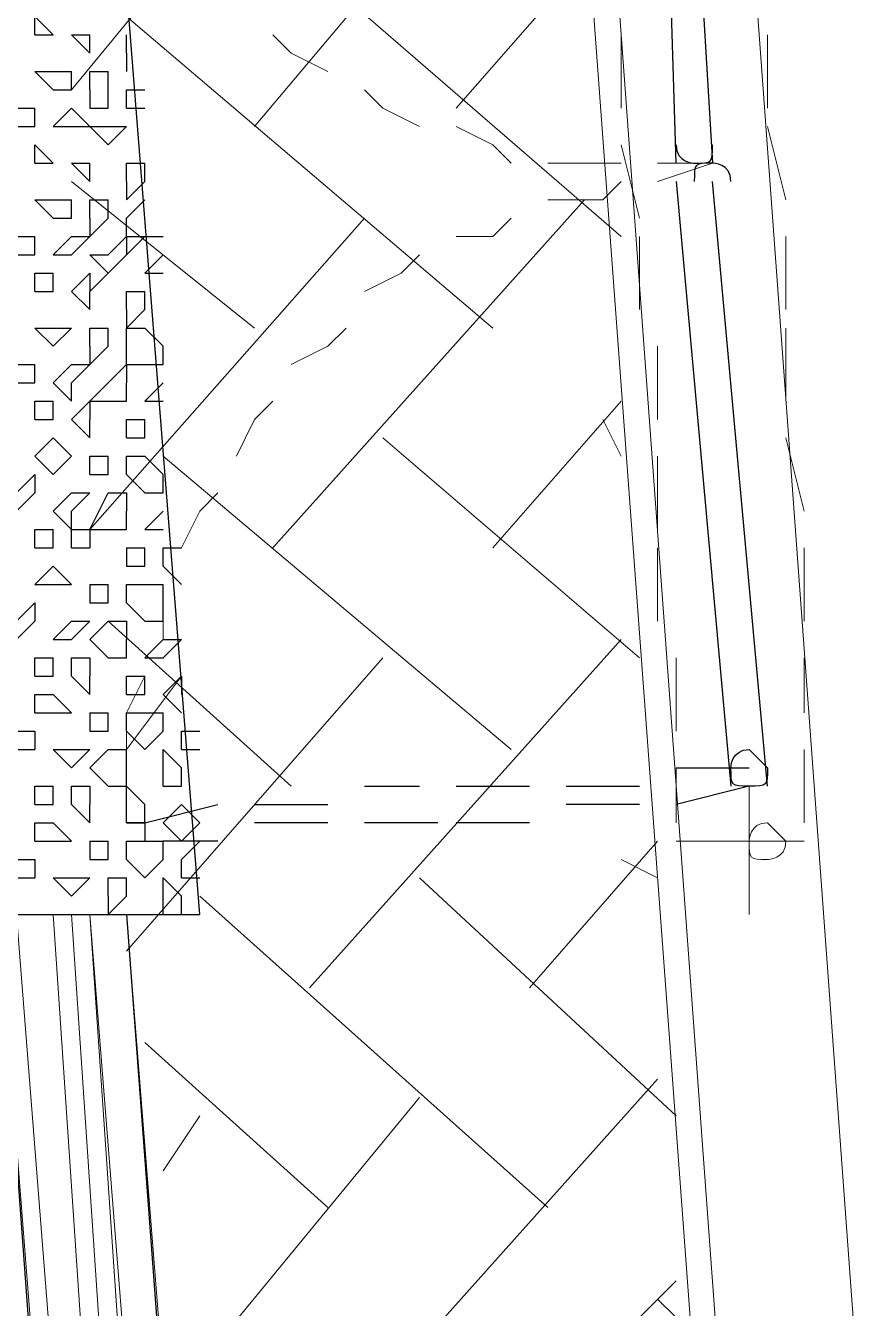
# Model space of a CAD drawing. Header units: millimetres. Extents: x 2928 to 3112, y 1220 to 1280.
# Drawn here: x 2999.5405 to 2999.6938, y 1263.5356 to 1263.7689 of the extents above; entities that cross this region are included whole.
import ezdxf

# ---------------------------------------------------------------- set-up
doc = ezdxf.new("R2010")
doc.units = ezdxf.units.MM

msp = doc.modelspace()

# ---------------------------------------------------------------- linework, layer by layer
at = {"color": 252, "linetype": 'Continuous', "lineweight": 5, "true_color": 0x989898}
msp.add_lwpolyline([(2999.44215, 1266.50398), (2999.75215, 1262.30392), (3000.85883, 1262.38726), (3001.96552, 1262.47059), (3001.65885, 1266.66398), (3000.54883, 1266.58398)], close=True, dxfattribs=at)
at = {"color": 7, "linetype": 'Continuous', "lineweight": 9, "true_color": 0x000007}
for points in [[(3000.54883, 1266.58065), (2999.44881, 1266.50065), (2999.75549, 1262.31059), (3000.85883, 1262.39392), (3001.96218, 1262.47392), (3001.65218, 1266.66065)], [(3000.55216, 1266.55398), (2999.47548, 1266.47398), (2999.77882, 1262.33726), (3000.8555, 1262.41726), (3001.93552, 1262.49726), (3001.62885, 1266.63398)]]:
    msp.add_lwpolyline(points, close=True, dxfattribs=at)
at = {"color": 7, "linetype": 'Continuous', "lineweight": -2, "true_color": 0x000007}
for points in [[(2999.57215, 1263.60727), (2999.55215, 1263.86061), (2999.50215, 1263.85728), (2999.52215, 1263.60727)], [(2999.54215, 1263.76728), (2999.54215, 1263.76728)], [(2999.54548, 1263.76728), (2999.54548, 1263.76728)], [(2999.54882, 1263.76728), (2999.54882, 1263.76728)], [(2999.55215, 1263.76728), (2999.55215, 1263.76728)], [(2999.55882, 1263.76728), (2999.55882, 1263.76728)], [(2999.55882, 1263.76728), (2999.55882, 1263.76728)], [(2999.55215, 1263.76394), (2999.55215, 1263.76394)], [(2999.54215, 1263.76061), (2999.54215, 1263.76061)], [(2999.55215, 1263.76061), (2999.55215, 1263.76061)], [(2999.55882, 1263.76061), (2999.55882, 1263.76061)], [(2999.54215, 1263.75394), (2999.54215, 1263.75394)], [(2999.54882, 1263.75394), (2999.54882, 1263.75394)], [(2999.54882, 1263.75061), (2999.54882, 1263.75061)], [(2999.55882, 1263.75061), (2999.55882, 1263.75061)], [(2999.55882, 1263.75061), (2999.55882, 1263.75061)], [(2999.54215, 1263.74728), (2999.54215, 1263.74728)], [(2999.54215, 1263.74394), (2999.54215, 1263.74394)], [(2999.54548, 1263.74394), (2999.54548, 1263.74394)], [(2999.54882, 1263.74394), (2999.54882, 1263.74394)], [(2999.55215, 1263.74394), (2999.55215, 1263.74394)], [(2999.55882, 1263.74394), (2999.55882, 1263.74394)], [(2999.55215, 1263.74061), (2999.55215, 1263.74061)], [(2999.54215, 1263.73728), (2999.54215, 1263.73728)], [(2999.55215, 1263.73728), (2999.55215, 1263.73728)], [(2999.54215, 1263.73061), (2999.54215, 1263.73061)], [(2999.54882, 1263.73061), (2999.54882, 1263.73061)], [(2999.54882, 1263.72728), (2999.54882, 1263.72728)], [(2999.55882, 1263.72728), (2999.55882, 1263.72728)], [(2999.56548, 1263.72728), (2999.56548, 1263.72728)], [(2999.54215, 1263.72394), (2999.54215, 1263.72394)], [(2999.54215, 1263.72061), (2999.54215, 1263.72061)], [(2999.54882, 1263.72061), (2999.54882, 1263.72061)], [(2999.55215, 1263.72061), (2999.55215, 1263.72061)], [(2999.55882, 1263.72061), (2999.55882, 1263.72061)], [(2999.54215, 1263.71394), (2999.54215, 1263.71394)], [(2999.54882, 1263.71394), (2999.54882, 1263.71394)], [(2999.55215, 1263.71394), (2999.55215, 1263.71394)], [(2999.54215, 1263.70728), (2999.54215, 1263.70728)], [(2999.54882, 1263.70728), (2999.54882, 1263.70728)], [(2999.56548, 1263.70394), (2999.56548, 1263.70394)], [(2999.54215, 1263.70061), (2999.54215, 1263.70061)], [(2999.56548, 1263.70061), (2999.56548, 1263.70061)], [(2999.54215, 1263.69728), (2999.54215, 1263.69728)], [(2999.54882, 1263.69728), (2999.54882, 1263.69728)], [(2999.55215, 1263.69728), (2999.55215, 1263.69728)], [(2999.55882, 1263.69728), (2999.55882, 1263.69728)], [(2999.55882, 1263.69394), (2999.55882, 1263.69394)], [(2999.56548, 1263.69394), (2999.56548, 1263.69394)], [(2999.56548, 1263.69394), (2999.56548, 1263.69394)], [(2999.54215, 1263.69061), (2999.54215, 1263.69061)], [(2999.54882, 1263.69061), (2999.54882, 1263.69061)], [(2999.55215, 1263.69061), (2999.55215, 1263.69061)], [(2999.55215, 1263.68727), (2999.55215, 1263.68727)], [(2999.54215, 1263.68394), (2999.54215, 1263.68394)], [(2999.54882, 1263.68394), (2999.54882, 1263.68394)], [(2999.56548, 1263.68061), (2999.56548, 1263.68061)], [(2999.56548, 1263.68061), (2999.56548, 1263.68061)], [(2999.54215, 1263.67727), (2999.54215, 1263.67727)], [(2999.56548, 1263.67727), (2999.56548, 1263.67727)], [(2999.54215, 1263.67394), (2999.54215, 1263.67394)], [(2999.55215, 1263.67394), (2999.55215, 1263.67394)], [(2999.55215, 1263.67394), (2999.55215, 1263.67394)], [(2999.55882, 1263.67394), (2999.55882, 1263.67394)], [(2999.55882, 1263.67394), (2999.55882, 1263.67394)], [(2999.54215, 1263.66727), (2999.54215, 1263.66727)], [(2999.54882, 1263.66727), (2999.54882, 1263.66727)], [(2999.55215, 1263.66727), (2999.55215, 1263.66727)], [(2999.55215, 1263.66727), (2999.55215, 1263.66727)], [(2999.54215, 1263.66061), (2999.54215, 1263.66061)], [(2999.54882, 1263.66061), (2999.54882, 1263.66061)], [(2999.54882, 1263.65727), (2999.54882, 1263.65727)], [(2999.56548, 1263.65727), (2999.56548, 1263.65727)], [(2999.54215, 1263.65394), (2999.54215, 1263.65394)], [(2999.56548, 1263.65394), (2999.56548, 1263.65394)], [(2999.54215, 1263.65061), (2999.54215, 1263.65061)], [(2999.55882, 1263.65061), (2999.55882, 1263.65061)], [(2999.55215, 1263.64727), (2999.55215, 1263.64727)], [(2999.55882, 1263.64727), (2999.55882, 1263.64727)], [(2999.56548, 1263.64727), (2999.56548, 1263.64727)], [(2999.54882, 1263.64394), (2999.54882, 1263.64394)], [(2999.55215, 1263.64394), (2999.55215, 1263.64394)], [(2999.55215, 1263.64394), (2999.55215, 1263.64394)], [(2999.56882, 1263.64394), (2999.56882, 1263.64394)], [(2999.54215, 1263.63727), (2999.54215, 1263.63727)], [(2999.54882, 1263.63727), (2999.54882, 1263.63727)], [(2999.55882, 1263.63727), (2999.55882, 1263.63727)], [(2999.54882, 1263.63394), (2999.54882, 1263.63394)], [(2999.54215, 1263.63061), (2999.54215, 1263.63061)], [(2999.56548, 1263.63061), (2999.56548, 1263.63061)], [(2999.54215, 1263.62727), (2999.54215, 1263.62727)], [(2999.55215, 1263.62394), (2999.55215, 1263.62394)], [(2999.55882, 1263.62394), (2999.55882, 1263.62394)], [(2999.56548, 1263.62394), (2999.56548, 1263.62394)], [(2999.57215, 1263.62394), (2999.57215, 1263.62394)], [(2999.54882, 1263.62061), (2999.54882, 1263.62061)], [(2999.55215, 1263.62061), (2999.55215, 1263.62061)], [(2999.55215, 1263.62061), (2999.55215, 1263.62061)], [(2999.56548, 1263.62061), (2999.56548, 1263.62061)], [(2999.54215, 1263.61394), (2999.54215, 1263.61394)], [(2999.54882, 1263.61394), (2999.54882, 1263.61394)], [(2999.55882, 1263.61394), (2999.55882, 1263.61394)], [(2999.57215, 1263.61394), (2999.57215, 1263.61394)], [(2999.54882, 1263.61061), (2999.54882, 1263.61061)], [(2999.54215, 1263.60727), (2999.54215, 1263.60727)], [(2999.54215, 1263.60727), (2999.54215, 1263.60727)], [(2999.56548, 1263.60727), (2999.56548, 1263.60727)]]:
    msp.add_lwpolyline(points, close=True, dxfattribs=at)
for points in [[(2999.65882, 1263.74394), (2999.65548, 1263.85394), (2999.65548, 1263.85394)], [(2999.65882, 1263.85394), (2999.66548, 1263.74394), (2999.66548, 1263.74394)], [(2999.54215, 1263.77061), (2999.54548, 1263.76728), (2999.54548, 1263.76728)], [(2999.54215, 1263.76728), (2999.54215, 1263.77061), (2999.54215, 1263.77061)], [(2999.53548, 1263.60727), (2999.64215, 1262.17059), (3000.86883, 1262.26059), (3002.09552, 1262.35059), (3001.99218, 1263.76728)], [(2999.54215, 1263.76728), (2999.54548, 1263.76728), (2999.54548, 1263.76728)], [(2999.54882, 1263.76728), (2999.55215, 1263.76394), (2999.55215, 1263.76394)], [(2999.54882, 1263.76728), (2999.55215, 1263.76728), (2999.55215, 1263.76728)], [(2999.55215, 1263.76394), (2999.55215, 1263.76728), (2999.55215, 1263.76728)], [(2999.55882, 1263.76394), (2999.55882, 1263.76728), (2999.55882, 1263.76728)], [(2999.55882, 1263.76394), (2999.55882, 1263.76061), (2999.55882, 1263.76061)], [(2999.54215, 1263.76061), (2999.54548, 1263.75728), (2999.54548, 1263.75728)], [(2999.54215, 1263.76061), (2999.54548, 1263.76061), (2999.54548, 1263.76061)], [(2999.54548, 1263.76061), (2999.54882, 1263.76061), (2999.54882, 1263.76061)], [(2999.54882, 1263.75728), (2999.54882, 1263.76061), (2999.54882, 1263.76061)], [(2999.55215, 1263.76061), (2999.55548, 1263.76061), (2999.55548, 1263.76061)], [(2999.55215, 1263.75728), (2999.55215, 1263.76061), (2999.55215, 1263.76061)], [(2999.55548, 1263.75394), (2999.55548, 1263.76061), (2999.55548, 1263.76061)], [(2999.54548, 1263.75728), (2999.54882, 1263.75728), (2999.54882, 1263.75728)], [(2999.55215, 1263.75728), (2999.55215, 1263.75394), (2999.55215, 1263.75394)], [(2999.55882, 1263.75394), (2999.55882, 1263.75728), (2999.55882, 1263.75728)], [(2999.55882, 1263.75728), (2999.56215, 1263.75728), (2999.56215, 1263.75728)], [(2999.53882, 1263.75394), (2999.54215, 1263.75394), (2999.54215, 1263.75394)], [(2999.54215, 1263.75061), (2999.54215, 1263.75394), (2999.54215, 1263.75394)], [(2999.54548, 1263.75061), (2999.54882, 1263.75394), (2999.54882, 1263.75394)], [(2999.54882, 1263.75394), (2999.55215, 1263.75061), (2999.55215, 1263.75061)], [(2999.55215, 1263.75394), (2999.55548, 1263.75394), (2999.55548, 1263.75394)], [(2999.55882, 1263.75394), (2999.56215, 1263.75394), (2999.56215, 1263.75394)], [(2999.53882, 1263.75061), (2999.54215, 1263.75061), (2999.54215, 1263.75061)], [(2999.54548, 1263.75061), (2999.54882, 1263.75061), (2999.54882, 1263.75061)], [(2999.54882, 1263.75061), (2999.55215, 1263.75061), (2999.55215, 1263.75061)], [(2999.55215, 1263.75061), (2999.55548, 1263.74728), (2999.55548, 1263.74728)], [(2999.55215, 1263.75061), (2999.55548, 1263.75061), (2999.55548, 1263.75061)], [(2999.55548, 1263.75061), (2999.55882, 1263.75061), (2999.55882, 1263.75061)], [(2999.55548, 1263.74728), (2999.55882, 1263.75061), (2999.55882, 1263.75061)], [(2999.54215, 1263.74728), (2999.54548, 1263.74394), (2999.54548, 1263.74394)], [(2999.54215, 1263.74394), (2999.54215, 1263.74728), (2999.54215, 1263.74728)], [(2999.54215, 1263.74394), (2999.54548, 1263.74394), (2999.54548, 1263.74394)], [(2999.54882, 1263.74394), (2999.55215, 1263.74061), (2999.55215, 1263.74061)], [(2999.54882, 1263.74394), (2999.55215, 1263.74394), (2999.55215, 1263.74394)], [(2999.55215, 1263.74061), (2999.55215, 1263.74394), (2999.55215, 1263.74394)], [(2999.55882, 1263.74394), (2999.56215, 1263.74394), (2999.56215, 1263.74394)], [(2999.55882, 1263.74061), (2999.55882, 1263.74394), (2999.55882, 1263.74394)], [(2999.56215, 1263.74061), (2999.56215, 1263.74394), (2999.56215, 1263.74394)], [(2999.55882, 1263.74061), (2999.55882, 1263.73728), (2999.55882, 1263.73728)], [(2999.55882, 1263.73728), (2999.56215, 1263.74061), (2999.56215, 1263.74061)], [(2999.65882, 1263.74061), (2999.66882, 1263.63061), (2999.66882, 1263.63061)], [(2999.67548, 1263.63061), (2999.66548, 1263.74061), (2999.66548, 1263.74061)], [(2999.54215, 1263.73728), (2999.54548, 1263.73394), (2999.54548, 1263.73394)], [(2999.54215, 1263.73728), (2999.54548, 1263.73728), (2999.54548, 1263.73728)], [(2999.54548, 1263.73728), (2999.54882, 1263.73728), (2999.54882, 1263.73728)], [(2999.54882, 1263.73394), (2999.54882, 1263.73728), (2999.54882, 1263.73728)], [(2999.55215, 1263.73728), (2999.55548, 1263.73728), (2999.55548, 1263.73728)], [(2999.55215, 1263.73394), (2999.55215, 1263.73728), (2999.55215, 1263.73728)], [(2999.55548, 1263.73394), (2999.55548, 1263.73728), (2999.55548, 1263.73728)], [(2999.55882, 1263.73394), (2999.56215, 1263.73728), (2999.56215, 1263.73728)], [(2999.54548, 1263.73394), (2999.54882, 1263.73394), (2999.54882, 1263.73394)], [(2999.55215, 1263.73394), (2999.55215, 1263.73061), (2999.55215, 1263.73061)], [(2999.55215, 1263.73061), (2999.55548, 1263.73394), (2999.55548, 1263.73394)], [(2999.55882, 1263.73061), (2999.55882, 1263.73394), (2999.55882, 1263.73394)], [(2999.53882, 1263.73061), (2999.54215, 1263.73061), (2999.54215, 1263.73061)], [(2999.54215, 1263.72728), (2999.54215, 1263.73061), (2999.54215, 1263.73061)], [(2999.54548, 1263.72728), (2999.54882, 1263.73061), (2999.54882, 1263.73061)], [(2999.54882, 1263.73061), (2999.55215, 1263.73061), (2999.55215, 1263.73061)], [(2999.54882, 1263.72728), (2999.55215, 1263.73061), (2999.55215, 1263.73061)], [(2999.55548, 1263.72728), (2999.55882, 1263.73061), (2999.55882, 1263.73061)], [(2999.55882, 1263.73061), (2999.56215, 1263.73061), (2999.56215, 1263.73061)], [(2999.55882, 1263.73061), (2999.55882, 1263.72728), (2999.55882, 1263.72728)], [(2999.56215, 1263.73061), (2999.56548, 1263.73061), (2999.56548, 1263.73061)], [(2999.53882, 1263.72728), (2999.54215, 1263.72728), (2999.54215, 1263.72728)], [(2999.54548, 1263.72728), (2999.54882, 1263.72728), (2999.54882, 1263.72728)], [(2999.55215, 1263.72728), (2999.55548, 1263.72394), (2999.55548, 1263.72394)], [(2999.55215, 1263.72728), (2999.55548, 1263.72728), (2999.55548, 1263.72728)], [(2999.55548, 1263.72394), (2999.55882, 1263.72728), (2999.55882, 1263.72728)], [(2999.56215, 1263.72394), (2999.56548, 1263.72728), (2999.56548, 1263.72728)], [(2999.54215, 1263.72394), (2999.54548, 1263.72394), (2999.54548, 1263.72394)], [(2999.54215, 1263.72061), (2999.54215, 1263.72394), (2999.54215, 1263.72394)], [(2999.54548, 1263.72061), (2999.54548, 1263.72394), (2999.54548, 1263.72394)], [(2999.54882, 1263.72061), (2999.55215, 1263.72394), (2999.55215, 1263.72394)], [(2999.55215, 1263.72394), (2999.55215, 1263.72061), (2999.55215, 1263.72061)], [(2999.56215, 1263.72394), (2999.56548, 1263.72394), (2999.56548, 1263.72394)], [(2999.54215, 1263.72061), (2999.54548, 1263.72061), (2999.54548, 1263.72061)], [(2999.54882, 1263.72061), (2999.55215, 1263.71728), (2999.55215, 1263.71728)], [(2999.55215, 1263.71728), (2999.55215, 1263.72061), (2999.55215, 1263.72061)], [(2999.55882, 1263.72061), (2999.56215, 1263.72061), (2999.56215, 1263.72061)], [(2999.55882, 1263.71728), (2999.55882, 1263.72061), (2999.55882, 1263.72061)], [(2999.56215, 1263.71728), (2999.56215, 1263.72061), (2999.56215, 1263.72061)], [(2999.55882, 1263.71728), (2999.55882, 1263.71394), (2999.55882, 1263.71394)], [(2999.55882, 1263.71394), (2999.56215, 1263.71728), (2999.56215, 1263.71728)], [(2999.54215, 1263.71394), (2999.54548, 1263.71061), (2999.54548, 1263.71061)], [(2999.54215, 1263.71394), (2999.54548, 1263.71394), (2999.54548, 1263.71394)], [(2999.54548, 1263.71394), (2999.54882, 1263.71394), (2999.54882, 1263.71394)], [(2999.54548, 1263.71061), (2999.54882, 1263.71394), (2999.54882, 1263.71394)], [(2999.55215, 1263.71394), (2999.55548, 1263.71394), (2999.55548, 1263.71394)], [(2999.55215, 1263.71061), (2999.55215, 1263.71394), (2999.55215, 1263.71394)], [(2999.55548, 1263.71061), (2999.55548, 1263.71394), (2999.55548, 1263.71394)], [(2999.55882, 1263.70728), (2999.55882, 1263.71394), (2999.55882, 1263.71394)], [(2999.55882, 1263.71394), (2999.56215, 1263.71394), (2999.56215, 1263.71394)], [(2999.56215, 1263.71394), (2999.56548, 1263.71061), (2999.56548, 1263.71061)], [(2999.55215, 1263.71061), (2999.55215, 1263.70728), (2999.55215, 1263.70728)], [(2999.55215, 1263.70728), (2999.55548, 1263.71061), (2999.55548, 1263.71061)], [(2999.56548, 1263.70728), (2999.56548, 1263.71061), (2999.56548, 1263.71061)], [(2999.53882, 1263.70728), (2999.54215, 1263.70728), (2999.54215, 1263.70728)], [(2999.54215, 1263.70394), (2999.54215, 1263.70728), (2999.54215, 1263.70728)], [(2999.54548, 1263.70394), (2999.54882, 1263.70728), (2999.54882, 1263.70728)], [(2999.54882, 1263.70728), (2999.55215, 1263.70728), (2999.55215, 1263.70728)], [(2999.54882, 1263.70394), (2999.55215, 1263.70728), (2999.55215, 1263.70728)], [(2999.55548, 1263.70394), (2999.55882, 1263.70728), (2999.55882, 1263.70728)], [(2999.55882, 1263.70728), (2999.56215, 1263.70728), (2999.56215, 1263.70728)], [(2999.55882, 1263.70728), (2999.55882, 1263.70394), (2999.55882, 1263.70394)], [(2999.56215, 1263.70728), (2999.56548, 1263.70728), (2999.56548, 1263.70728)], [(2999.53882, 1263.70394), (2999.54215, 1263.70394), (2999.54215, 1263.70394)], [(2999.54548, 1263.70394), (2999.54882, 1263.70061), (2999.54882, 1263.70061)], [(2999.54882, 1263.70061), (2999.54882, 1263.70394), (2999.54882, 1263.70394)], [(2999.55215, 1263.70061), (2999.55548, 1263.70394), (2999.55548, 1263.70394)], [(2999.55882, 1263.70061), (2999.55882, 1263.70394), (2999.55882, 1263.70394)], [(2999.56215, 1263.70061), (2999.56548, 1263.70394), (2999.56548, 1263.70394)], [(2999.54215, 1263.70061), (2999.54548, 1263.70061), (2999.54548, 1263.70061)], [(2999.54215, 1263.69728), (2999.54215, 1263.70061), (2999.54215, 1263.70061)], [(2999.54548, 1263.69728), (2999.54548, 1263.70061), (2999.54548, 1263.70061)], [(2999.54882, 1263.69728), (2999.55215, 1263.70061), (2999.55215, 1263.70061)], [(2999.55215, 1263.70061), (2999.55548, 1263.70061), (2999.55548, 1263.70061)], [(2999.55215, 1263.70061), (2999.55215, 1263.69728), (2999.55215, 1263.69728)], [(2999.55548, 1263.70061), (2999.55882, 1263.70061), (2999.55882, 1263.70061)], [(2999.56215, 1263.70061), (2999.56548, 1263.70061), (2999.56548, 1263.70061)], [(2999.54215, 1263.69728), (2999.54548, 1263.69728), (2999.54548, 1263.69728)], [(2999.54882, 1263.69728), (2999.55215, 1263.69394), (2999.55215, 1263.69394)], [(2999.55215, 1263.69394), (2999.55215, 1263.69728), (2999.55215, 1263.69728)], [(2999.55882, 1263.69728), (2999.56215, 1263.69728), (2999.56215, 1263.69728)], [(2999.55882, 1263.69394), (2999.55882, 1263.69728), (2999.55882, 1263.69728)], [(2999.56215, 1263.69394), (2999.56215, 1263.69728), (2999.56215, 1263.69728)], [(2999.54215, 1263.69061), (2999.54548, 1263.69394), (2999.54548, 1263.69394)], [(2999.54548, 1263.69394), (2999.54882, 1263.69061), (2999.54882, 1263.69061)], [(2999.55882, 1263.69394), (2999.56215, 1263.69394), (2999.56215, 1263.69394)], [(2999.54215, 1263.69061), (2999.54548, 1263.68727), (2999.54548, 1263.68727)], [(2999.54548, 1263.68727), (2999.54882, 1263.69061), (2999.54882, 1263.69061)], [(2999.55215, 1263.69061), (2999.55548, 1263.69061), (2999.55548, 1263.69061)], [(2999.55215, 1263.68727), (2999.55215, 1263.69061), (2999.55215, 1263.69061)], [(2999.55548, 1263.68727), (2999.55548, 1263.69061), (2999.55548, 1263.69061)], [(2999.55882, 1263.68727), (2999.55882, 1263.69061), (2999.55882, 1263.69061)], [(2999.55882, 1263.69061), (2999.56215, 1263.69061), (2999.56215, 1263.69061)], [(2999.56215, 1263.69061), (2999.56548, 1263.68727), (2999.56548, 1263.68727)], [(2999.53882, 1263.68394), (2999.54215, 1263.68727), (2999.54215, 1263.68727)], [(2999.54215, 1263.68727), (2999.54215, 1263.68394), (2999.54215, 1263.68394)], [(2999.55215, 1263.68727), (2999.55548, 1263.68727), (2999.55548, 1263.68727)], [(2999.55882, 1263.68727), (2999.56215, 1263.68394), (2999.56215, 1263.68394)], [(2999.56548, 1263.68394), (2999.56548, 1263.68727), (2999.56548, 1263.68727)], [(2999.53882, 1263.68061), (2999.54215, 1263.68394), (2999.54215, 1263.68394)], [(2999.54548, 1263.68061), (2999.54882, 1263.68394), (2999.54882, 1263.68394)], [(2999.54882, 1263.68394), (2999.55215, 1263.68394), (2999.55215, 1263.68394)], [(2999.54882, 1263.68061), (2999.55215, 1263.68394), (2999.55215, 1263.68394)], [(2999.55215, 1263.67727), (2999.55548, 1263.68394), (2999.55548, 1263.68394)], [(2999.55548, 1263.68394), (2999.55882, 1263.68394), (2999.55882, 1263.68394)], [(2999.55882, 1263.68394), (2999.55882, 1263.68061), (2999.55882, 1263.68061)], [(2999.56215, 1263.68394), (2999.56548, 1263.68394), (2999.56548, 1263.68394)], [(2999.54548, 1263.68061), (2999.54882, 1263.67727), (2999.54882, 1263.67727)], [(2999.54882, 1263.67727), (2999.54882, 1263.68061), (2999.54882, 1263.68061)], [(2999.55882, 1263.67727), (2999.55882, 1263.68061), (2999.55882, 1263.68061)], [(2999.56215, 1263.67727), (2999.56548, 1263.68061), (2999.56548, 1263.68061)], [(2999.54215, 1263.67727), (2999.54548, 1263.67727), (2999.54548, 1263.67727)], [(2999.54215, 1263.67394), (2999.54215, 1263.67727), (2999.54215, 1263.67727)], [(2999.54548, 1263.67394), (2999.54548, 1263.67727), (2999.54548, 1263.67727)], [(2999.54882, 1263.67394), (2999.54882, 1263.67727), (2999.54882, 1263.67727)], [(2999.54882, 1263.67727), (2999.55215, 1263.67727), (2999.55215, 1263.67727)], [(2999.55215, 1263.67727), (2999.55548, 1263.67727), (2999.55548, 1263.67727)], [(2999.55215, 1263.67727), (2999.55215, 1263.67394), (2999.55215, 1263.67394)], [(2999.55548, 1263.67727), (2999.55882, 1263.67727), (2999.55882, 1263.67727)], [(2999.56215, 1263.67727), (2999.56548, 1263.67727), (2999.56548, 1263.67727)], [(2999.54215, 1263.67394), (2999.54548, 1263.67394), (2999.54548, 1263.67394)], [(2999.54882, 1263.67394), (2999.55215, 1263.67394), (2999.55215, 1263.67394)], [(2999.55882, 1263.67394), (2999.56215, 1263.67394), (2999.56215, 1263.67394)], [(2999.55882, 1263.67394), (2999.55882, 1263.67061), (2999.55882, 1263.67061)], [(2999.56215, 1263.67061), (2999.56215, 1263.67394), (2999.56215, 1263.67394)], [(2999.56548, 1263.67061), (2999.56548, 1263.67394), (2999.56548, 1263.67394)], [(2999.56548, 1263.67394), (2999.56882, 1263.67394), (2999.56882, 1263.67394)], [(2999.54215, 1263.66727), (2999.54548, 1263.67061), (2999.54548, 1263.67061)], [(2999.54548, 1263.67061), (2999.54882, 1263.66727), (2999.54882, 1263.66727)], [(2999.55882, 1263.67061), (2999.56215, 1263.67061), (2999.56215, 1263.67061)], [(2999.56548, 1263.67061), (2999.56882, 1263.66727), (2999.56882, 1263.66727)], [(2999.54215, 1263.66727), (2999.54548, 1263.66727), (2999.54548, 1263.66727)], [(2999.54548, 1263.66727), (2999.54882, 1263.66727), (2999.54882, 1263.66727)], [(2999.55215, 1263.66727), (2999.55548, 1263.66727), (2999.55548, 1263.66727)], [(2999.55215, 1263.66727), (2999.55215, 1263.66394), (2999.55215, 1263.66394)], [(2999.55548, 1263.66394), (2999.55548, 1263.66727), (2999.55548, 1263.66727)], [(2999.55882, 1263.66394), (2999.55882, 1263.66727), (2999.55882, 1263.66727)], [(2999.55882, 1263.66727), (2999.56215, 1263.66727), (2999.56215, 1263.66727)], [(2999.56215, 1263.66727), (2999.56548, 1263.66727), (2999.56548, 1263.66727)], [(2999.56548, 1263.66061), (2999.56548, 1263.66727), (2999.56548, 1263.66727)], [(2999.53882, 1263.66061), (2999.54215, 1263.66394), (2999.54215, 1263.66394)], [(2999.54215, 1263.66394), (2999.54215, 1263.66061), (2999.54215, 1263.66061)], [(2999.55215, 1263.66394), (2999.55548, 1263.66394), (2999.55548, 1263.66394)], [(2999.55882, 1263.66394), (2999.56215, 1263.66061), (2999.56215, 1263.66061)], [(2999.53882, 1263.65727), (2999.54215, 1263.66061), (2999.54215, 1263.66061)], [(2999.54548, 1263.65727), (2999.54882, 1263.66061), (2999.54882, 1263.66061)], [(2999.54882, 1263.66061), (2999.55215, 1263.66061), (2999.55215, 1263.66061)], [(2999.54882, 1263.65727), (2999.55215, 1263.66061), (2999.55215, 1263.66061)], [(2999.55215, 1263.65727), (2999.55548, 1263.66061), (2999.55548, 1263.66061)], [(2999.55548, 1263.66061), (2999.55882, 1263.66061), (2999.55882, 1263.66061)], [(2999.55882, 1263.66061), (2999.55882, 1263.65727), (2999.55882, 1263.65727)], [(2999.56215, 1263.66061), (2999.56548, 1263.66061), (2999.56548, 1263.66061)], [(2999.54548, 1263.65727), (2999.54882, 1263.65727), (2999.54882, 1263.65727)], [(2999.55215, 1263.65727), (2999.55548, 1263.65394), (2999.55548, 1263.65394)], [(2999.55882, 1263.65394), (2999.55882, 1263.65727), (2999.55882, 1263.65727)], [(2999.56215, 1263.65394), (2999.56548, 1263.65727), (2999.56548, 1263.65727)], [(2999.56548, 1263.65727), (2999.56882, 1263.65727), (2999.56882, 1263.65727)], [(2999.56548, 1263.65394), (2999.56882, 1263.65727), (2999.56882, 1263.65727)], [(2999.54215, 1263.65394), (2999.54548, 1263.65394), (2999.54548, 1263.65394)], [(2999.54215, 1263.65061), (2999.54215, 1263.65394), (2999.54215, 1263.65394)], [(2999.54548, 1263.65061), (2999.54548, 1263.65394), (2999.54548, 1263.65394)], [(2999.54882, 1263.65061), (2999.54882, 1263.65394), (2999.54882, 1263.65394)], [(2999.54882, 1263.65394), (2999.55215, 1263.65394), (2999.55215, 1263.65394)], [(2999.55215, 1263.65394), (2999.55215, 1263.65061), (2999.55215, 1263.65061)], [(2999.55548, 1263.65394), (2999.55882, 1263.65394), (2999.55882, 1263.65394)], [(2999.56215, 1263.65394), (2999.56548, 1263.65394), (2999.56548, 1263.65394)], [(2999.54215, 1263.65061), (2999.54548, 1263.65061), (2999.54548, 1263.65061)], [(2999.54882, 1263.65061), (2999.55215, 1263.64727), (2999.55215, 1263.64727)], [(2999.55215, 1263.64727), (2999.55215, 1263.65061), (2999.55215, 1263.65061)], [(2999.55882, 1263.65061), (2999.56215, 1263.65061), (2999.56215, 1263.65061)], [(2999.55882, 1263.64727), (2999.55882, 1263.65061), (2999.55882, 1263.65061)], [(2999.56215, 1263.64727), (2999.56215, 1263.65061), (2999.56215, 1263.65061)], [(2999.56548, 1263.64727), (2999.56882, 1263.65061), (2999.56882, 1263.65061)], [(2999.56882, 1263.65061), (2999.56882, 1263.64727), (2999.56882, 1263.64727)], [(2999.54215, 1263.64394), (2999.54215, 1263.64727), (2999.54215, 1263.64727)], [(2999.54215, 1263.64727), (2999.54548, 1263.64727), (2999.54548, 1263.64727)], [(2999.54548, 1263.64727), (2999.54882, 1263.64394), (2999.54882, 1263.64394)], [(2999.55882, 1263.64727), (2999.56215, 1263.64727), (2999.56215, 1263.64727)], [(2999.56548, 1263.64727), (2999.56882, 1263.64394), (2999.56882, 1263.64394)], [(2999.54215, 1263.64394), (2999.54548, 1263.64394), (2999.54548, 1263.64394)], [(2999.54548, 1263.64394), (2999.54882, 1263.64394), (2999.54882, 1263.64394)], [(2999.55215, 1263.64394), (2999.55548, 1263.64394), (2999.55548, 1263.64394)], [(2999.55215, 1263.64394), (2999.55215, 1263.64061), (2999.55215, 1263.64061)], [(2999.55548, 1263.64061), (2999.55548, 1263.64394), (2999.55548, 1263.64394)], [(2999.55882, 1263.64061), (2999.55882, 1263.64394), (2999.55882, 1263.64394)], [(2999.55882, 1263.64394), (2999.56215, 1263.64394), (2999.56215, 1263.64394)], [(2999.56215, 1263.64394), (2999.56548, 1263.64394), (2999.56548, 1263.64394)], [(2999.56548, 1263.64061), (2999.56548, 1263.64394), (2999.56548, 1263.64394)], [(2999.53882, 1263.64061), (2999.54215, 1263.64061), (2999.54215, 1263.64061)], [(2999.54215, 1263.64061), (2999.54215, 1263.63727), (2999.54215, 1263.63727)], [(2999.55215, 1263.64061), (2999.55548, 1263.64061), (2999.55548, 1263.64061)], [(2999.55882, 1263.64061), (2999.56215, 1263.63727), (2999.56215, 1263.63727)], [(2999.56215, 1263.63727), (2999.56548, 1263.64061), (2999.56548, 1263.64061)], [(2999.56882, 1263.63727), (2999.56882, 1263.64061), (2999.56882, 1263.64061)], [(2999.56882, 1263.64061), (2999.57215, 1263.64061), (2999.57215, 1263.64061)], [(2999.53882, 1263.63727), (2999.54215, 1263.63727), (2999.54215, 1263.63727)], [(2999.54548, 1263.63727), (2999.54882, 1263.63394), (2999.54882, 1263.63394)], [(2999.54548, 1263.63727), (2999.54882, 1263.63727), (2999.54882, 1263.63727)], [(2999.54882, 1263.63727), (2999.55215, 1263.63727), (2999.55215, 1263.63727)], [(2999.54882, 1263.63394), (2999.55215, 1263.63727), (2999.55215, 1263.63727)], [(2999.55215, 1263.63394), (2999.55548, 1263.63727), (2999.55548, 1263.63727)], [(2999.55548, 1263.63727), (2999.55882, 1263.63727), (2999.55882, 1263.63727)], [(2999.55882, 1263.63061), (2999.55882, 1263.63727), (2999.55882, 1263.63727)], [(2999.56548, 1263.63727), (2999.56882, 1263.63394), (2999.56882, 1263.63394)], [(2999.56548, 1263.63394), (2999.56548, 1263.63727), (2999.56548, 1263.63727)], [(2999.56882, 1263.63727), (2999.57215, 1263.63727), (2999.57215, 1263.63727)], [(2999.55215, 1263.63394), (2999.55548, 1263.63061), (2999.55548, 1263.63061)], [(2999.56548, 1263.63061), (2999.56548, 1263.63394), (2999.56548, 1263.63394)], [(2999.56882, 1263.63061), (2999.56882, 1263.63394), (2999.56882, 1263.63394)], [(2999.65882, 1263.63394), (2999.67215, 1263.63394), (2999.67215, 1263.63394)], [(2999.54215, 1263.63061), (2999.54548, 1263.63061), (2999.54548, 1263.63061)], [(2999.54215, 1263.62727), (2999.54215, 1263.63061), (2999.54215, 1263.63061)], [(2999.54548, 1263.62727), (2999.54548, 1263.63061), (2999.54548, 1263.63061)], [(2999.54882, 1263.62727), (2999.54882, 1263.63061), (2999.54882, 1263.63061)], [(2999.54882, 1263.63061), (2999.55215, 1263.63061), (2999.55215, 1263.63061)], [(2999.55215, 1263.63061), (2999.55215, 1263.62727), (2999.55215, 1263.62727)], [(2999.55548, 1263.63061), (2999.55882, 1263.63061), (2999.55882, 1263.63061)], [(2999.55882, 1263.63061), (2999.56215, 1263.62727), (2999.56215, 1263.62727)], [(2999.55882, 1263.62727), (2999.55882, 1263.63061), (2999.55882, 1263.63061)], [(2999.56548, 1263.63061), (2999.56882, 1263.63061), (2999.56882, 1263.63061)], [(2999.60215, 1263.63061), (2999.61215, 1263.63061), (2999.61215, 1263.63061)], [(2999.61882, 1263.63061), (2999.63215, 1263.63061), (2999.63215, 1263.63061)], [(2999.63882, 1263.63061), (2999.65215, 1263.63061), (2999.65215, 1263.63061)], [(2999.67215, 1263.63061), (2999.65882, 1263.62727), (2999.65882, 1263.62727)], [(2999.54215, 1263.62727), (2999.54548, 1263.62727), (2999.54548, 1263.62727)], [(2999.54882, 1263.62727), (2999.55215, 1263.62394), (2999.55215, 1263.62394)], [(2999.55215, 1263.62394), (2999.55215, 1263.62727), (2999.55215, 1263.62727)], [(2999.55882, 1263.62394), (2999.55882, 1263.62727), (2999.55882, 1263.62727)], [(2999.56215, 1263.62394), (2999.57548, 1263.62727), (2999.57548, 1263.62727)], [(2999.56215, 1263.62394), (2999.56215, 1263.62727), (2999.56215, 1263.62727)], [(2999.56548, 1263.62394), (2999.56882, 1263.62727), (2999.56882, 1263.62727)], [(2999.56882, 1263.62727), (2999.57215, 1263.62394), (2999.57215, 1263.62394)], [(2999.58215, 1263.62727), (2999.59548, 1263.62727), (2999.59548, 1263.62727)], [(2999.65215, 1263.62727), (2999.63882, 1263.62727), (2999.63882, 1263.62727)], [(2999.54215, 1263.62061), (2999.54215, 1263.62394), (2999.54215, 1263.62394)], [(2999.54215, 1263.62394), (2999.54548, 1263.62394), (2999.54548, 1263.62394)], [(2999.54548, 1263.62394), (2999.54882, 1263.62061), (2999.54882, 1263.62061)], [(2999.56215, 1263.62394), (2999.55882, 1263.62394), (2999.55882, 1263.62394), (2999.56215, 1263.62394), (2999.56215, 1263.62061), (2999.56548, 1263.62061)], [(2999.55882, 1263.62394), (2999.56215, 1263.62394), (2999.56215, 1263.62394)], [(2999.56548, 1263.62394), (2999.56882, 1263.62061), (2999.56882, 1263.62061)], [(2999.56882, 1263.62061), (2999.57215, 1263.62394), (2999.57215, 1263.62394)], [(2999.59548, 1263.62394), (2999.58215, 1263.62394), (2999.58215, 1263.62394)], [(2999.61548, 1263.62394), (2999.60215, 1263.62394), (2999.60215, 1263.62394)], [(2999.63215, 1263.62394), (2999.61882, 1263.62394), (2999.61882, 1263.62394)], [(2999.54215, 1263.62061), (2999.54548, 1263.62061), (2999.54548, 1263.62061)], [(2999.54548, 1263.62061), (2999.54882, 1263.62061), (2999.54882, 1263.62061)], [(2999.55215, 1263.62061), (2999.55548, 1263.62061), (2999.55548, 1263.62061)], [(2999.55215, 1263.62061), (2999.55215, 1263.61727), (2999.55215, 1263.61727)], [(2999.55548, 1263.61727), (2999.55548, 1263.62061), (2999.55548, 1263.62061)], [(2999.55882, 1263.61727), (2999.55882, 1263.62061), (2999.55882, 1263.62061)], [(2999.55882, 1263.62061), (2999.56548, 1263.62061), (2999.56548, 1263.62061)], [(2999.57548, 1263.62061), (2999.56548, 1263.62061), (2999.56548, 1263.62061)], [(2999.56548, 1263.61727), (2999.56548, 1263.62061), (2999.56548, 1263.62061)], [(2999.56882, 1263.61727), (2999.57215, 1263.62061), (2999.57215, 1263.62061)], [(2999.53882, 1263.61727), (2999.54215, 1263.61727), (2999.54215, 1263.61727)], [(2999.54215, 1263.61727), (2999.54215, 1263.61394), (2999.54215, 1263.61394)], [(2999.55215, 1263.61727), (2999.55548, 1263.61727), (2999.55548, 1263.61727)], [(2999.55882, 1263.61727), (2999.56215, 1263.61394), (2999.56215, 1263.61394)], [(2999.56215, 1263.61394), (2999.56548, 1263.61727), (2999.56548, 1263.61727)], [(2999.56882, 1263.61394), (2999.56882, 1263.61727), (2999.56882, 1263.61727)], [(2999.53882, 1263.61394), (2999.54215, 1263.61394), (2999.54215, 1263.61394)], [(2999.54548, 1263.61394), (2999.54882, 1263.61061), (2999.54882, 1263.61061)], [(2999.54548, 1263.61394), (2999.54882, 1263.61394), (2999.54882, 1263.61394)], [(2999.54882, 1263.61394), (2999.55215, 1263.61394), (2999.55215, 1263.61394)], [(2999.54882, 1263.61061), (2999.55215, 1263.61394), (2999.55215, 1263.61394)], [(2999.55548, 1263.61061), (2999.55548, 1263.61394), (2999.55548, 1263.61394)], [(2999.55548, 1263.61394), (2999.55882, 1263.61394), (2999.55882, 1263.61394)], [(2999.55882, 1263.61061), (2999.55882, 1263.61394), (2999.55882, 1263.61394)], [(2999.56548, 1263.61394), (2999.56882, 1263.61061), (2999.56882, 1263.61061)], [(2999.56548, 1263.61061), (2999.56548, 1263.61394), (2999.56548, 1263.61394)], [(2999.56882, 1263.61394), (2999.57215, 1263.61394), (2999.57215, 1263.61394)], [(2999.55548, 1263.61061), (2999.55548, 1263.60727), (2999.55548, 1263.60727)], [(2999.55548, 1263.60727), (2999.55882, 1263.61061), (2999.55882, 1263.61061)], [(2999.56548, 1263.60727), (2999.56548, 1263.61061), (2999.56548, 1263.61061)], [(2999.56882, 1263.60727), (2999.56882, 1263.61061), (2999.56882, 1263.61061)], [(2999.54215, 1263.60727), (2999.54548, 1263.60727), (2999.54548, 1263.60727)], [(2999.55882, 1263.60727), (2999.66215, 1262.22392), (2999.66215, 1262.22392)]]:
    msp.add_lwpolyline(points, dxfattribs=at)
at = {"color": 9, "linetype": 'Continuous', "lineweight": 5, "true_color": 0xbababa}
for points in [[(2999.54882, 1263.75728), (2999.59548, 1263.81394), (2999.59548, 1263.81394)], [(2999.58215, 1263.75061), (2999.63548, 1263.81394), (2999.63548, 1263.81394)], [(2999.61882, 1263.75394), (2999.64215, 1263.78061), (2999.64215, 1263.78061)], [(2999.59882, 1263.77394), (2999.64882, 1263.73061), (2999.64882, 1263.73061)], [(2999.55882, 1263.77061), (2999.62548, 1263.71394), (2999.62548, 1263.71394)], [(2999.54882, 1263.74061), (2999.58215, 1263.71394), (2999.58215, 1263.71394)], [(2999.58548, 1263.67394), (2999.64215, 1263.73728), (2999.64215, 1263.73728)], [(2999.55215, 1263.67727), (2999.60215, 1263.73394), (2999.60215, 1263.73394)], [(2999.55215, 1263.72061), (2999.56215, 1263.73061), (2999.56215, 1263.73061)], [(2999.62548, 1263.67394), (2999.64882, 1263.70061), (2999.64882, 1263.70061)], [(2999.64548, 1263.69728), (2999.64882, 1263.69061), (2999.64882, 1263.69061)], [(2999.60548, 1263.69394), (2999.65215, 1263.65394), (2999.65215, 1263.65394)], [(2999.56548, 1263.69061), (2999.62882, 1263.63727), (2999.62882, 1263.63727)], [(2999.55548, 1263.66061), (2999.58882, 1263.63061), (2999.58882, 1263.63061)], [(2999.59215, 1263.59394), (2999.64882, 1263.65727), (2999.64882, 1263.65727)], [(2999.55882, 1263.60061), (2999.60548, 1263.65394), (2999.60548, 1263.65394)], [(2999.55882, 1263.63727), (2999.56882, 1263.65061), (2999.56882, 1263.65061)], [(2999.63215, 1263.59394), (2999.65548, 1263.62061), (2999.65548, 1263.62061)], [(2999.64882, 1263.61727), (2999.65548, 1263.61394), (2999.65548, 1263.61394)], [(2999.61215, 1263.61394), (2999.65882, 1263.57061), (2999.65882, 1263.57061)], [(2999.57215, 1263.61061), (2999.63548, 1263.55394), (2999.63548, 1263.55394)], [(2999.63882, 1262.22059), (2999.55882, 1263.3106), (2999.53548, 1263.60727)], [(2999.64215, 1262.22059), (2999.56215, 1263.3106), (2999.53882, 1263.60727)], [(2999.64882, 1262.22059), (2999.56548, 1263.3106), (2999.54548, 1263.60727)], [(2999.64882, 1262.22059), (2999.56882, 1263.3106), (2999.54882, 1263.60727)], [(2999.65548, 1262.22059), (2999.57548, 1263.31394), (2999.55215, 1263.60727)], [(2999.65548, 1262.22059), (2999.57215, 1263.31394), (2999.55215, 1263.60727)], [(2999.66215, 1262.22392), (2999.58215, 1263.31394), (2999.55882, 1263.60727)], [(2999.56215, 1263.58394), (2999.59548, 1263.55394), (2999.59548, 1263.55394)], [(2999.59882, 1263.51394), (2999.65548, 1263.57727), (2999.65548, 1263.57727)], [(2999.56548, 1263.51727), (2999.61215, 1263.57394), (2999.61215, 1263.57394)], [(2999.56548, 1263.56061), (2999.57215, 1263.57061), (2999.57215, 1263.57061)], [(2999.63548, 1263.51727), (2999.65882, 1263.54061), (2999.65882, 1263.54061)], [(2999.65548, 1263.53727), (2999.65882, 1263.53394), (2999.65882, 1263.53394)]]:
    msp.add_lwpolyline(points, dxfattribs=at)
at = {"color": 252, "linetype": 'Continuous', "lineweight": 5, "true_color": 0x989898}
for points in [[(2999.58548, 1263.76728), (2999.58882, 1263.76394), (2999.59548, 1263.76061)], [(2999.64882, 1263.75394), (2999.64882, 1263.76728), (2999.64882, 1263.76728)], [(2999.67548, 1263.76728), (2999.67548, 1263.75394), (2999.67548, 1263.75394)], [(2999.60215, 1263.75728), (2999.60548, 1263.75394), (2999.61215, 1263.75061)], [(2999.61882, 1263.75061), (2999.62548, 1263.74728), (2999.62882, 1263.74394)], [(2999.67548, 1263.75061), (2999.67882, 1263.73728), (2999.67882, 1263.73728)], [(2999.65215, 1263.73394), (2999.64882, 1263.74728), (2999.64882, 1263.74728)], [(2999.63548, 1263.74394), (2999.64215, 1263.74394), (2999.64882, 1263.74394)], [(2999.66548, 1263.74394), (2999.65548, 1263.74061), (2999.65548, 1263.74061)], [(2999.65548, 1263.74394), (2999.66548, 1263.74394), (2999.66548, 1263.74394)], [(2999.64882, 1263.74061), (2999.64548, 1263.73728), (2999.63548, 1263.73728)], [(2999.62882, 1263.73394), (2999.62548, 1263.73061), (2999.61882, 1263.73061)], [(2999.65215, 1263.71728), (2999.65215, 1263.73061), (2999.65215, 1263.73061)], [(2999.67882, 1263.73061), (2999.67882, 1263.71728), (2999.67882, 1263.71728)], [(2999.61215, 1263.72728), (2999.60882, 1263.72394), (2999.60215, 1263.72061)], [(2999.59882, 1263.71394), (2999.59548, 1263.71061), (2999.58882, 1263.70728)], [(2999.67882, 1263.71394), (2999.67882, 1263.70061), (2999.67882, 1263.70061)], [(2999.65548, 1263.69728), (2999.65548, 1263.71061), (2999.65548, 1263.71061)], [(2999.58548, 1263.70061), (2999.58215, 1263.69728), (2999.57882, 1263.69061)], [(2999.67882, 1263.69394), (2999.68215, 1263.68061), (2999.68215, 1263.68061)], [(2999.65548, 1263.67727), (2999.65548, 1263.69061), (2999.65548, 1263.69061)], [(2999.57548, 1263.68394), (2999.57215, 1263.68061), (2999.56882, 1263.67394)], [(2999.65548, 1263.66061), (2999.65548, 1263.67394), (2999.65548, 1263.67394)], [(2999.68215, 1263.67394), (2999.68215, 1263.66061), (2999.68215, 1263.66061)], [(2999.56548, 1263.66727), (2999.56548, 1263.66061), (2999.56548, 1263.65727)], [(2999.65882, 1263.64061), (2999.65882, 1263.65394), (2999.65882, 1263.65394)], [(2999.68215, 1263.65394), (2999.68215, 1263.64394), (2999.68215, 1263.64394)], [(2999.56215, 1263.65061), (2999.55882, 1263.64394), (2999.55882, 1263.63727)], [(2999.68215, 1263.63727), (2999.68215, 1263.62394), (2999.68215, 1263.62394)], [(2999.65882, 1263.62394), (2999.65882, 1263.63394), (2999.65882, 1263.63394)], [(2999.55882, 1263.63061), (2999.55882, 1263.62394), (2999.55882, 1263.62394)], [(2999.67215, 1263.60727), (2999.67215, 1263.63061), (2999.67215, 1263.63061)], [(2999.65882, 1263.62061), (2999.68215, 1263.62061), (2999.68215, 1263.62061)]]:
    msp.add_lwpolyline(points, dxfattribs=at)
at = {"color": 7, "linetype": 'Continuous', "lineweight": -2, "true_color": 0x000007}
for points, knots in [([(2999.65882, 1263.74728), (2999.65882, 1263.74394), (2999.66215, 1263.74394), (2999.66215, 1263.74394), (2999.66215, 1263.74394), (2999.66548, 1263.74394), (2999.66548, 1263.74394), (2999.66548, 1263.74728)], [0, 0, 0, 0, 0.125, 0.125, 0.125, 0.125, 1, 1, 1, 1]), ([(2999.66882, 1263.74061), (2999.66882, 1263.74394), (2999.66548, 1263.74394), (2999.66548, 1263.74394), (2999.66548, 1263.74394), (2999.66215, 1263.74394), (2999.66215, 1263.74394), (2999.66215, 1263.74061)], [0, 0, 0, 0, 0.125, 0.125, 0.125, 0.125, 1, 1, 1, 1]), ([(2999.67215, 1263.63061), (2999.67548, 1263.63061), (2999.67548, 1263.63061), (2999.67548, 1263.63394), (2999.67548, 1263.63394), (2999.67548, 1263.63394), (2999.67215, 1263.63727), (2999.67215, 1263.63727), (2999.67215, 1263.63727), (2999.66882, 1263.63727), (2999.66882, 1263.63394), (2999.66882, 1263.63394), (2999.66882, 1263.63394), (2999.66882, 1263.63061), (2999.66882, 1263.63061), (2999.67215, 1263.63061)], [0, 0, 0, 0, 0.0625, 0.0625, 0.0625, 0.0625, 0.125, 0.125, 0.125, 0.125, 0.1875, 0.1875, 0.1875, 0.1875, 1, 1, 1, 1]), ([(2999.67215, 1263.63061), (2999.67548, 1263.63061), (2999.67548, 1263.63061), (2999.67548, 1263.63394), (2999.67548, 1263.63394), (2999.67548, 1263.63394), (2999.67215, 1263.63727), (2999.67215, 1263.63727), (2999.67215, 1263.63727), (2999.66882, 1263.63727), (2999.66882, 1263.63394), (2999.66882, 1263.63394), (2999.66882, 1263.63394), (2999.66882, 1263.63061), (2999.66882, 1263.63061), (2999.67215, 1263.63061)], [0, 0, 0, 0, 0.0625, 0.0625, 0.0625, 0.0625, 0.125, 0.125, 0.125, 0.125, 0.1875, 0.1875, 0.1875, 0.1875, 1, 1, 1, 1])]:
    msp.add_open_spline(points, degree=3, knots=knots, dxfattribs=at)
at = {"color": 7, "linetype": 'Continuous', "lineweight": 9, "true_color": 0x000007}
msp.add_open_spline([(2999.67548, 1263.61727), (2999.67548, 1263.61727), (2999.67882, 1263.61727), (2999.67882, 1263.62061), (2999.67882, 1263.62061), (2999.67882, 1263.62061), (2999.67548, 1263.62394), (2999.67548, 1263.62394), (2999.67548, 1263.62394), (2999.67215, 1263.62394), (2999.67215, 1263.62061), (2999.67215, 1263.62061), (2999.67215, 1263.62061), (2999.67215, 1263.61727), (2999.67215, 1263.61727), (2999.67548, 1263.61727)], degree=3, knots=[0, 0, 0, 0, 0.0625, 0.0625, 0.0625, 0.0625, 0.125, 0.125, 0.125, 0.125, 0.1875, 0.1875, 0.1875, 0.1875, 1, 1, 1, 1], dxfattribs=at)

doc.saveas('drawing.dxf')
